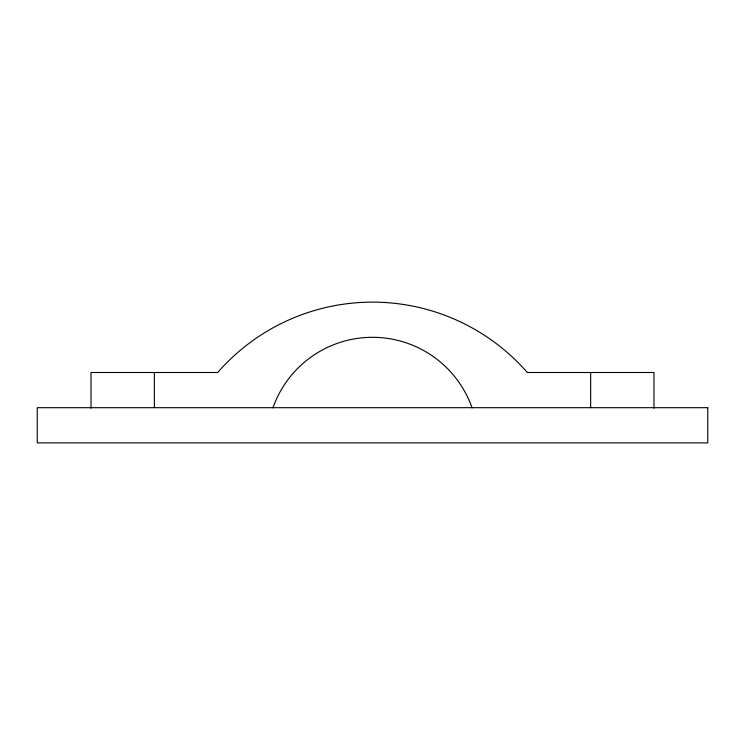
<?xml version="1.0" encoding="UTF-8"?>
<svg xmlns="http://www.w3.org/2000/svg" width="745" height="745" viewBox="0 0 745 745"><rect width="100%" height="100%" fill="white"/><g stroke="black" fill="none" stroke-linecap="round" stroke-linejoin="round"><path stroke-width="1.12" d="M653.98 408.26L653.98 372.5L527.311 372.5A205.48 205.48 0 0 0 217.689 372.5L91.02 372.5L91.02 408.26M590.645 372.5L590.645 407.683M154.355 372.5L154.355 407.683M272.912 407.878A105.557 105.557 0 0 1 472.088 407.878M707.75 407.683L37.25 407.683L37.25 442.875L707.75 442.875L707.75 407.683"/></g></svg>
